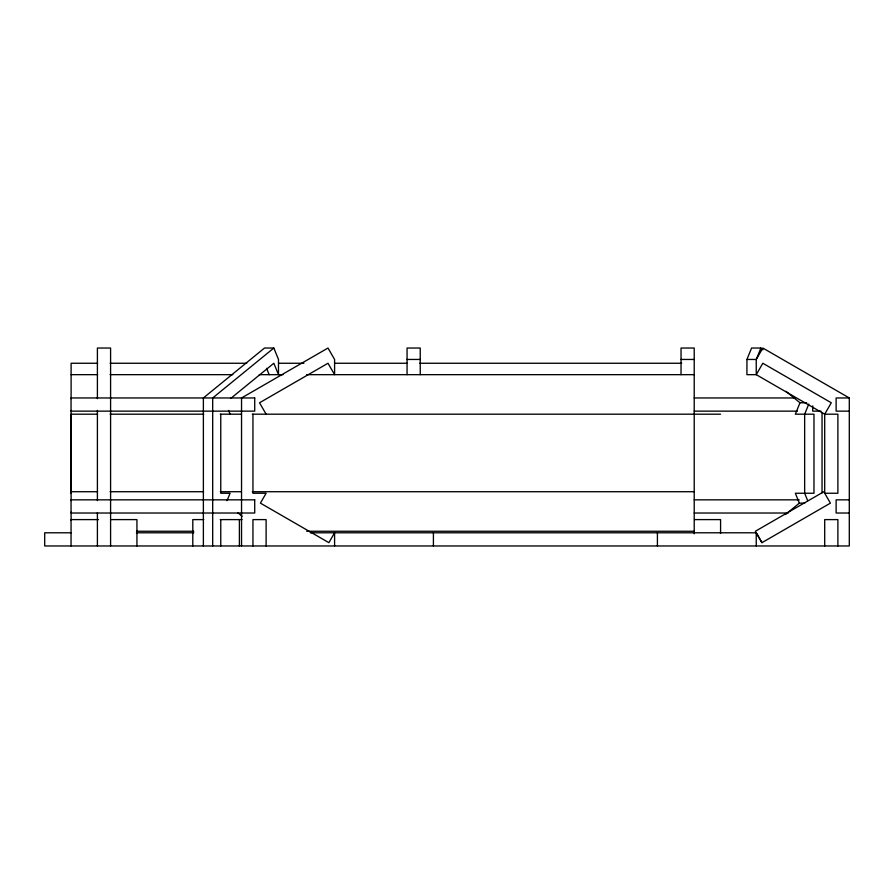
<?xml version="1.0" encoding="UTF-8"?>
<svg xmlns="http://www.w3.org/2000/svg" width="894" height="894" viewBox="0 0 894 894"><rect width="100%" height="100%" fill="white"/><g stroke="black" fill="none" stroke-linecap="round" stroke-linejoin="round"><path stroke-width="1.34" d="M227.054 500.662L230.071 493.253L220.762 493.253L220.762 414.19M760.895 348.034L756.246 359.455L756.246 374.664L762.828 363.255L831.297 402.781L824.704 414.19L824.704 493.253L837.89 493.253L837.89 414.19L824.704 414.19L756.246 374.664L746.926 374.664L746.926 359.455L751.586 348.034L760.895 348.034L763.04 349.789M806.656 402.781L799.996 402.781L795.336 414.19L813.976 414.19L813.976 493.253L795.336 493.253L799.37 503.132L804.701 503.132M808.802 404.054L804.656 414.19L804.656 493.253L807.684 500.662M230.797 398.389L273.832 363.255L278.492 374.664L278.492 359.455L273.832 348.034L212.694 397.964L212.694 545.966M785.39 514.553L799.37 503.132M761.945 542.669L830.414 503.132L823.832 491.722L755.363 531.259L761.945 542.669L756.246 532.79L310.218 532.79M273.832 348.034L264.512 348.034L203.374 397.964L203.374 545.966M407.061 359.455L420.236 359.455M681.038 359.455L694.213 359.455M746.926 359.455L756.246 359.455L762.828 348.034L849.3 397.964L849.3 545.966L44.7 545.966L44.7 532.79L71.051 532.79M97.591 363.255L71.107 363.255L71.107 398.69M110.13 363.255L246.744 363.255M278.805 363.255L303.904 363.255M334.568 363.255L407.049 363.255M419.599 363.255L681.675 363.255M71.107 374.664L97.591 374.664M110.13 374.664L232.809 374.664M259.294 374.664L282.985 374.664M306.687 374.664L694.213 374.664M694.213 397.964L795.112 397.964M849.3 397.964L836.125 397.964L836.125 411.139L849.3 411.139M694.213 411.139L797.392 411.139M820.983 411.139L812.724 411.139L812.724 405.865M97.591 414.19L71.051 414.19L71.051 493.253M110.13 414.19L203.754 414.19M220.259 414.19L241.469 414.19M252.32 414.19L720.575 414.19M71.107 491.722L97.591 491.722M110.13 491.722L203.53 491.722M220.259 491.722L241.168 491.722M252.32 491.722L694.213 491.722M694.213 499.847L799.258 499.847M849.3 499.847L836.125 499.847L836.125 513.022L849.3 513.022M694.213 513.022L788.206 513.022M98.508 519.604L71.051 519.604L71.051 545.966M110.588 519.604L136.938 519.604L136.938 545.966M203.765 519.604L192.802 519.604L192.802 545.966M220.215 519.604L242.05 519.604M694.493 519.604L720.575 519.604L720.575 533.483M136.614 531.259L193.774 531.259M306.687 531.259L694.213 531.259M136.424 532.79L193.808 532.79M786.005 391.36L799.996 402.781M237.871 512.798L242.173 516.319M266.121 414.19L259.528 402.781L327.997 363.255L334.591 374.664L334.591 359.455L327.997 348.034L241.536 397.964L241.536 545.966M266.58 368.328L269.172 374.664M228.518 410.391L230.071 414.19M837.89 545.966L837.89 519.604L824.704 519.604L824.704 545.966M822.044 412.525L822.044 492.918M756.246 532.79L756.246 545.966M694.213 533.796L694.213 348.034L681.038 348.034L681.038 374.664M657.414 532.79L657.414 545.966M433.411 532.79L433.411 545.966M420.236 374.664L420.236 348.034L407.061 348.034L407.061 374.664M334.591 545.966L334.591 532.79L328.88 542.669L260.411 503.132L266.121 493.253L252.946 493.253L252.946 414.19M266.121 545.966L266.121 519.604L252.946 519.604L252.946 545.966M239.391 519.604L239.391 545.966M220.762 519.604L220.762 545.966M110.588 545.966L110.588 348.034L97.401 348.034L97.401 398.69M97.401 410.391L97.401 500.662M97.401 512.675L97.401 545.966M71.107 410.391L71.107 500.606M71.107 512.173L71.107 520.353M254.712 397.964L71.051 397.964L71.051 411.139L254.712 411.139L254.712 397.964M254.712 499.847L71.051 499.847L71.051 513.022L254.712 513.022L254.712 499.847"/></g></svg>
